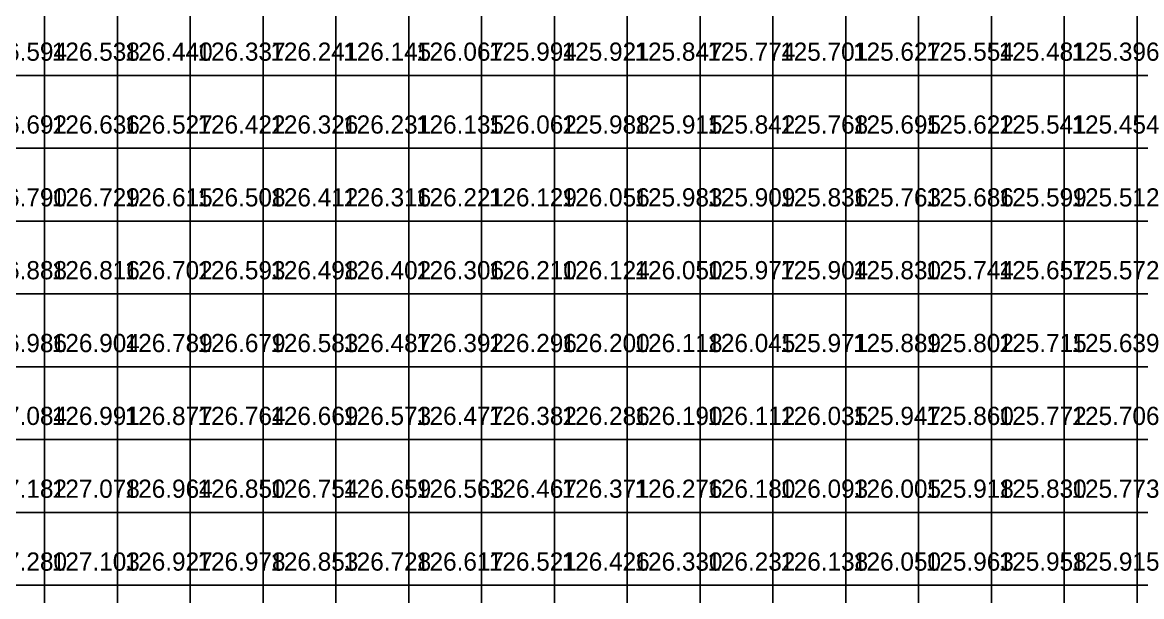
# Model space of a CAD drawing. Header units: metres. Extents: x 287857 to 287978, y 62957 to 63018.
# Drawn here: x 287932.62 to 287947.99, y 62979.67 to 62987.56 of the extents above; entities that cross this region are included whole.
import ezdxf

# ---------------------------------------------------------------- set-up
doc = ezdxf.new("R2010")
doc.units = ezdxf.units.M
for name, color, linetype, true_color in [('SURVEY-INTERP', 7, 'Continuous', 0x94a3b8), ('SURVEY-LEVEL-TXT', 7, 'Continuous', 0x4ade80), ('SURVEY-REAL', 7, 'Continuous', 0x4ade80)]:
    doc.layers.add(name, color=color, linetype=linetype, true_color=true_color)

msp = doc.modelspace()

# ---------------------------------------------------------------- linework, layer by layer
at = {"layer": 'SURVEY-INTERP'}
for points in [[(287931.925, 62986.831, 126.594), (287932.925, 62986.831, 126.594), (287932.925, 62987.831, 126.594), (287931.925, 62987.831, 126.594), (287931.925, 62986.831, 126.594)], [(287932.925, 62986.831, 126.538), (287933.925, 62986.831, 126.538), (287933.925, 62987.831, 126.538), (287932.925, 62987.831, 126.538), (287932.925, 62986.831, 126.538)], [(287933.925, 62986.831, 126.44), (287934.925, 62986.831, 126.44), (287934.925, 62987.831, 126.44), (287933.925, 62987.831, 126.44), (287933.925, 62986.831, 126.44)], [(287934.925, 62986.831, 126.337), (287935.925, 62986.831, 126.337), (287935.925, 62987.831, 126.337), (287934.925, 62987.831, 126.337), (287934.925, 62986.831, 126.337)], [(287935.925, 62986.831, 126.241), (287936.925, 62986.831, 126.241), (287936.925, 62987.831, 126.241), (287935.925, 62987.831, 126.241), (287935.925, 62986.831, 126.241)], [(287936.925, 62986.831, 126.145), (287937.925, 62986.831, 126.145), (287937.925, 62987.831, 126.145), (287936.925, 62987.831, 126.145), (287936.925, 62986.831, 126.145)], [(287937.925, 62986.831, 126.067), (287938.925, 62986.831, 126.067), (287938.925, 62987.831, 126.067), (287937.925, 62987.831, 126.067), (287937.925, 62986.831, 126.067)], [(287938.925, 62986.831, 125.994), (287939.925, 62986.831, 125.994), (287939.925, 62987.831, 125.994), (287938.925, 62987.831, 125.994), (287938.925, 62986.831, 125.994)], [(287939.925, 62986.831, 125.921), (287940.925, 62986.831, 125.921), (287940.925, 62987.831, 125.921), (287939.925, 62987.831, 125.921), (287939.925, 62986.831, 125.921)], [(287940.925, 62986.831, 125.847), (287941.925, 62986.831, 125.847), (287941.925, 62987.831, 125.847), (287940.925, 62987.831, 125.847), (287940.925, 62986.831, 125.847)], [(287941.925, 62986.831, 125.774), (287942.925, 62986.831, 125.774), (287942.925, 62987.831, 125.774), (287941.925, 62987.831, 125.774), (287941.925, 62986.831, 125.774)], [(287942.925, 62986.831, 125.701), (287943.925, 62986.831, 125.701), (287943.925, 62987.831, 125.701), (287942.925, 62987.831, 125.701), (287942.925, 62986.831, 125.701)], [(287943.925, 62986.831, 125.627), (287944.925, 62986.831, 125.627), (287944.925, 62987.831, 125.627), (287943.925, 62987.831, 125.627), (287943.925, 62986.831, 125.627)], [(287944.925, 62986.831, 125.554), (287945.925, 62986.831, 125.554), (287945.925, 62987.831, 125.554), (287944.925, 62987.831, 125.554), (287944.925, 62986.831, 125.554)], [(287945.925, 62986.831, 125.481), (287946.925, 62986.831, 125.481), (287946.925, 62987.831, 125.481), (287945.925, 62987.831, 125.481), (287945.925, 62986.831, 125.481)], [(287946.925, 62986.831, 125.396), (287947.925, 62986.831, 125.396), (287947.925, 62987.831, 125.396), (287946.925, 62987.831, 125.396), (287946.925, 62986.831, 125.396)], [(287947.925, 62986.831, 125.315), (287948.925, 62986.831, 125.315), (287948.925, 62987.831, 125.315), (287947.925, 62987.831, 125.315), (287947.925, 62986.831, 125.315)], [(287931.925, 62985.831, 126.692), (287932.925, 62985.831, 126.692), (287932.925, 62986.831, 126.692), (287931.925, 62986.831, 126.692), (287931.925, 62985.831, 126.692)], [(287932.925, 62985.831, 126.636), (287933.925, 62985.831, 126.636), (287933.925, 62986.831, 126.636), (287932.925, 62986.831, 126.636), (287932.925, 62985.831, 126.636)], [(287933.925, 62985.831, 126.527), (287934.925, 62985.831, 126.527), (287934.925, 62986.831, 126.527), (287933.925, 62986.831, 126.527), (287933.925, 62985.831, 126.527)], [(287934.925, 62985.831, 126.422), (287935.925, 62985.831, 126.422), (287935.925, 62986.831, 126.422), (287934.925, 62986.831, 126.422), (287934.925, 62985.831, 126.422)], [(287935.925, 62985.831, 126.326), (287936.925, 62985.831, 126.326), (287936.925, 62986.831, 126.326), (287935.925, 62986.831, 126.326), (287935.925, 62985.831, 126.326)], [(287936.925, 62985.831, 126.231), (287937.925, 62985.831, 126.231), (287937.925, 62986.831, 126.231), (287936.925, 62986.831, 126.231), (287936.925, 62985.831, 126.231)], [(287937.925, 62985.831, 126.135), (287938.925, 62985.831, 126.135), (287938.925, 62986.831, 126.135), (287937.925, 62986.831, 126.135), (287937.925, 62985.831, 126.135)], [(287938.925, 62985.831, 126.062), (287939.925, 62985.831, 126.062), (287939.925, 62986.831, 126.062), (287938.925, 62986.831, 126.062), (287938.925, 62985.831, 126.062)], [(287939.925, 62985.831, 125.988), (287940.925, 62985.831, 125.988), (287940.925, 62986.831, 125.988), (287939.925, 62986.831, 125.988), (287939.925, 62985.831, 125.988)], [(287940.925, 62985.831, 125.915), (287941.925, 62985.831, 125.915), (287941.925, 62986.831, 125.915), (287940.925, 62986.831, 125.915), (287940.925, 62985.831, 125.915)], [(287941.925, 62985.831, 125.842), (287942.925, 62985.831, 125.842), (287942.925, 62986.831, 125.842), (287941.925, 62986.831, 125.842), (287941.925, 62985.831, 125.842)], [(287942.925, 62985.831, 125.768), (287943.925, 62985.831, 125.768), (287943.925, 62986.831, 125.768), (287942.925, 62986.831, 125.768), (287942.925, 62985.831, 125.768)], [(287943.925, 62985.831, 125.695), (287944.925, 62985.831, 125.695), (287944.925, 62986.831, 125.695), (287943.925, 62986.831, 125.695), (287943.925, 62985.831, 125.695)], [(287944.925, 62985.831, 125.622), (287945.925, 62985.831, 125.622), (287945.925, 62986.831, 125.622), (287944.925, 62986.831, 125.622), (287944.925, 62985.831, 125.622)], [(287945.925, 62985.831, 125.541), (287946.925, 62985.831, 125.541), (287946.925, 62986.831, 125.541), (287945.925, 62986.831, 125.541), (287945.925, 62985.831, 125.541)], [(287946.925, 62985.831, 125.454), (287947.925, 62985.831, 125.454), (287947.925, 62986.831, 125.454), (287946.925, 62986.831, 125.454), (287946.925, 62985.831, 125.454)], [(287947.925, 62985.831, 125.382), (287948.925, 62985.831, 125.382), (287948.925, 62986.831, 125.382), (287947.925, 62986.831, 125.382), (287947.925, 62985.831, 125.382)], [(287931.925, 62984.831, 126.79), (287932.925, 62984.831, 126.79), (287932.925, 62985.831, 126.79), (287931.925, 62985.831, 126.79), (287931.925, 62984.831, 126.79)], [(287932.925, 62984.831, 126.729), (287933.925, 62984.831, 126.729), (287933.925, 62985.831, 126.729), (287932.925, 62985.831, 126.729), (287932.925, 62984.831, 126.729)], [(287933.925, 62984.831, 126.615), (287934.925, 62984.831, 126.615), (287934.925, 62985.831, 126.615), (287933.925, 62985.831, 126.615), (287933.925, 62984.831, 126.615)], [(287934.925, 62984.831, 126.508), (287935.925, 62984.831, 126.508), (287935.925, 62985.831, 126.508), (287934.925, 62985.831, 126.508), (287934.925, 62984.831, 126.508)], [(287935.925, 62984.831, 126.412), (287936.925, 62984.831, 126.412), (287936.925, 62985.831, 126.412), (287935.925, 62985.831, 126.412), (287935.925, 62984.831, 126.412)], [(287936.925, 62984.831, 126.316), (287937.925, 62984.831, 126.316), (287937.925, 62985.831, 126.316), (287936.925, 62985.831, 126.316), (287936.925, 62984.831, 126.316)], [(287937.925, 62984.831, 126.221), (287938.925, 62984.831, 126.221), (287938.925, 62985.831, 126.221), (287937.925, 62985.831, 126.221), (287937.925, 62984.831, 126.221)], [(287938.925, 62984.831, 126.129), (287939.925, 62984.831, 126.129), (287939.925, 62985.831, 126.129), (287938.925, 62985.831, 126.129), (287938.925, 62984.831, 126.129)], [(287939.925, 62984.831, 126.056), (287940.925, 62984.831, 126.056), (287940.925, 62985.831, 126.056), (287939.925, 62985.831, 126.056), (287939.925, 62984.831, 126.056)], [(287940.925, 62984.831, 125.983), (287941.925, 62984.831, 125.983), (287941.925, 62985.831, 125.983), (287940.925, 62985.831, 125.983), (287940.925, 62984.831, 125.983)], [(287941.925, 62984.831, 125.909), (287942.925, 62984.831, 125.909), (287942.925, 62985.831, 125.909), (287941.925, 62985.831, 125.909), (287941.925, 62984.831, 125.909)], [(287942.925, 62984.831, 125.836), (287943.925, 62984.831, 125.836), (287943.925, 62985.831, 125.836), (287942.925, 62985.831, 125.836), (287942.925, 62984.831, 125.836)], [(287943.925, 62984.831, 125.763), (287944.925, 62984.831, 125.763), (287944.925, 62985.831, 125.763), (287943.925, 62985.831, 125.763), (287943.925, 62984.831, 125.763)], [(287944.925, 62984.831, 125.686), (287945.925, 62984.831, 125.686), (287945.925, 62985.831, 125.686), (287944.925, 62985.831, 125.686), (287944.925, 62984.831, 125.686)], [(287945.925, 62984.831, 125.599), (287946.925, 62984.831, 125.599), (287946.925, 62985.831, 125.599), (287945.925, 62985.831, 125.599), (287945.925, 62984.831, 125.599)], [(287946.925, 62984.831, 125.512), (287947.925, 62984.831, 125.512), (287947.925, 62985.831, 125.512), (287946.925, 62985.831, 125.512), (287946.925, 62984.831, 125.512)], [(287947.925, 62984.831, 125.449), (287948.925, 62984.831, 125.449), (287948.925, 62985.831, 125.449), (287947.925, 62985.831, 125.449), (287947.925, 62984.831, 125.449)], [(287931.925, 62983.831, 126.888), (287932.925, 62983.831, 126.888), (287932.925, 62984.831, 126.888), (287931.925, 62984.831, 126.888), (287931.925, 62983.831, 126.888)], [(287932.925, 62983.831, 126.816), (287933.925, 62983.831, 126.816), (287933.925, 62984.831, 126.816), (287932.925, 62984.831, 126.816), (287932.925, 62983.831, 126.816)], [(287933.925, 62983.831, 126.702), (287934.925, 62983.831, 126.702), (287934.925, 62984.831, 126.702), (287933.925, 62984.831, 126.702), (287933.925, 62983.831, 126.702)], [(287934.925, 62983.831, 126.593), (287935.925, 62983.831, 126.593), (287935.925, 62984.831, 126.593), (287934.925, 62984.831, 126.593), (287934.925, 62983.831, 126.593)], [(287935.925, 62983.831, 126.498), (287936.925, 62983.831, 126.498), (287936.925, 62984.831, 126.498), (287935.925, 62984.831, 126.498), (287935.925, 62983.831, 126.498)], [(287936.925, 62983.831, 126.402), (287937.925, 62983.831, 126.402), (287937.925, 62984.831, 126.402), (287936.925, 62984.831, 126.402), (287936.925, 62983.831, 126.402)], [(287937.925, 62983.831, 126.306), (287938.925, 62983.831, 126.306), (287938.925, 62984.831, 126.306), (287937.925, 62984.831, 126.306), (287937.925, 62983.831, 126.306)], [(287938.925, 62983.831, 126.21), (287939.925, 62983.831, 126.21), (287939.925, 62984.831, 126.21), (287938.925, 62984.831, 126.21), (287938.925, 62983.831, 126.21)], [(287939.925, 62983.831, 126.124), (287940.925, 62983.831, 126.124), (287940.925, 62984.831, 126.124), (287939.925, 62984.831, 126.124), (287939.925, 62983.831, 126.124)], [(287940.925, 62983.831, 126.05), (287941.925, 62983.831, 126.05), (287941.925, 62984.831, 126.05), (287940.925, 62984.831, 126.05), (287940.925, 62983.831, 126.05)], [(287941.925, 62983.831, 125.977), (287942.925, 62983.831, 125.977), (287942.925, 62984.831, 125.977), (287941.925, 62984.831, 125.977), (287941.925, 62983.831, 125.977)], [(287942.925, 62983.831, 125.904), (287943.925, 62983.831, 125.904), (287943.925, 62984.831, 125.904), (287942.925, 62984.831, 125.904), (287942.925, 62983.831, 125.904)], [(287943.925, 62983.831, 125.83), (287944.925, 62983.831, 125.83), (287944.925, 62984.831, 125.83), (287943.925, 62984.831, 125.83), (287943.925, 62983.831, 125.83)], [(287944.925, 62983.831, 125.744), (287945.925, 62983.831, 125.744), (287945.925, 62984.831, 125.744), (287944.925, 62984.831, 125.744), (287944.925, 62983.831, 125.744)], [(287945.925, 62983.831, 125.657), (287946.925, 62983.831, 125.657), (287946.925, 62984.831, 125.657), (287945.925, 62984.831, 125.657), (287945.925, 62983.831, 125.657)], [(287946.925, 62983.831, 125.572), (287947.925, 62983.831, 125.572), (287947.925, 62984.831, 125.572), (287946.925, 62984.831, 125.572), (287946.925, 62983.831, 125.572)], [(287947.925, 62983.831, 125.516), (287948.925, 62983.831, 125.516), (287948.925, 62984.831, 125.516), (287947.925, 62984.831, 125.516), (287947.925, 62983.831, 125.516)], [(287931.925, 62982.831, 126.986), (287932.925, 62982.831, 126.986), (287932.925, 62983.831, 126.986), (287931.925, 62983.831, 126.986), (287931.925, 62982.831, 126.986)], [(287932.925, 62982.831, 126.904), (287933.925, 62982.831, 126.904), (287933.925, 62983.831, 126.904), (287932.925, 62983.831, 126.904), (287932.925, 62982.831, 126.904)], [(287933.925, 62982.831, 126.789), (287934.925, 62982.831, 126.789), (287934.925, 62983.831, 126.789), (287933.925, 62983.831, 126.789), (287933.925, 62982.831, 126.789)], [(287934.925, 62982.831, 126.679), (287935.925, 62982.831, 126.679), (287935.925, 62983.831, 126.679), (287934.925, 62983.831, 126.679), (287934.925, 62982.831, 126.679)], [(287935.925, 62982.831, 126.583), (287936.925, 62982.831, 126.583), (287936.925, 62983.831, 126.583), (287935.925, 62983.831, 126.583), (287935.925, 62982.831, 126.583)], [(287936.925, 62982.831, 126.487), (287937.925, 62982.831, 126.487), (287937.925, 62983.831, 126.487), (287936.925, 62983.831, 126.487), (287936.925, 62982.831, 126.487)], [(287937.925, 62982.831, 126.392), (287938.925, 62982.831, 126.392), (287938.925, 62983.831, 126.392), (287937.925, 62983.831, 126.392), (287937.925, 62982.831, 126.392)], [(287938.925, 62982.831, 126.296), (287939.925, 62982.831, 126.296), (287939.925, 62983.831, 126.296), (287938.925, 62983.831, 126.296), (287938.925, 62982.831, 126.296)], [(287939.925, 62982.831, 126.2), (287940.925, 62982.831, 126.2), (287940.925, 62983.831, 126.2), (287939.925, 62983.831, 126.2), (287939.925, 62982.831, 126.2)], [(287940.925, 62982.831, 126.118), (287941.925, 62982.831, 126.118), (287941.925, 62983.831, 126.118), (287940.925, 62983.831, 126.118), (287940.925, 62982.831, 126.118)], [(287941.925, 62982.831, 126.045), (287942.925, 62982.831, 126.045), (287942.925, 62983.831, 126.045), (287941.925, 62983.831, 126.045), (287941.925, 62982.831, 126.045)], [(287942.925, 62982.831, 125.971), (287943.925, 62982.831, 125.971), (287943.925, 62983.831, 125.971), (287942.925, 62983.831, 125.971), (287942.925, 62982.831, 125.971)], [(287943.925, 62982.831, 125.889), (287944.925, 62982.831, 125.889), (287944.925, 62983.831, 125.889), (287943.925, 62983.831, 125.889), (287943.925, 62982.831, 125.889)], [(287944.925, 62982.831, 125.802), (287945.925, 62982.831, 125.802), (287945.925, 62983.831, 125.802), (287944.925, 62983.831, 125.802), (287944.925, 62982.831, 125.802)], [(287945.925, 62982.831, 125.715), (287946.925, 62982.831, 125.715), (287946.925, 62983.831, 125.715), (287945.925, 62983.831, 125.715), (287945.925, 62982.831, 125.715)], [(287946.925, 62982.831, 125.639), (287947.925, 62982.831, 125.639), (287947.925, 62983.831, 125.639), (287946.925, 62983.831, 125.639), (287946.925, 62982.831, 125.639)], [(287947.925, 62982.831, 125.583), (287948.925, 62982.831, 125.583), (287948.925, 62983.831, 125.583), (287947.925, 62983.831, 125.583), (287947.925, 62982.831, 125.583)], [(287931.925, 62981.831, 127.084), (287932.925, 62981.831, 127.084), (287932.925, 62982.831, 127.084), (287931.925, 62982.831, 127.084), (287931.925, 62981.831, 127.084)], [(287932.925, 62981.831, 126.991), (287933.925, 62981.831, 126.991), (287933.925, 62982.831, 126.991), (287932.925, 62982.831, 126.991), (287932.925, 62981.831, 126.991)], [(287933.925, 62981.831, 126.877), (287934.925, 62981.831, 126.877), (287934.925, 62982.831, 126.877), (287933.925, 62982.831, 126.877), (287933.925, 62981.831, 126.877)], [(287934.925, 62981.831, 126.764), (287935.925, 62981.831, 126.764), (287935.925, 62982.831, 126.764), (287934.925, 62982.831, 126.764), (287934.925, 62981.831, 126.764)], [(287935.925, 62981.831, 126.669), (287936.925, 62981.831, 126.669), (287936.925, 62982.831, 126.669), (287935.925, 62982.831, 126.669), (287935.925, 62981.831, 126.669)], [(287936.925, 62981.831, 126.573), (287937.925, 62981.831, 126.573), (287937.925, 62982.831, 126.573), (287936.925, 62982.831, 126.573), (287936.925, 62981.831, 126.573)], [(287937.925, 62981.831, 126.477), (287938.925, 62981.831, 126.477), (287938.925, 62982.831, 126.477), (287937.925, 62982.831, 126.477), (287937.925, 62981.831, 126.477)], [(287938.925, 62981.831, 126.382), (287939.925, 62981.831, 126.382), (287939.925, 62982.831, 126.382), (287938.925, 62982.831, 126.382), (287938.925, 62981.831, 126.382)], [(287939.925, 62981.831, 126.286), (287940.925, 62981.831, 126.286), (287940.925, 62982.831, 126.286), (287939.925, 62982.831, 126.286), (287939.925, 62981.831, 126.286)], [(287940.925, 62981.831, 126.19), (287941.925, 62981.831, 126.19), (287941.925, 62982.831, 126.19), (287940.925, 62982.831, 126.19), (287940.925, 62981.831, 126.19)], [(287941.925, 62981.831, 126.112), (287942.925, 62981.831, 126.112), (287942.925, 62982.831, 126.112), (287941.925, 62982.831, 126.112), (287941.925, 62981.831, 126.112)], [(287942.925, 62981.831, 126.035), (287943.925, 62981.831, 126.035), (287943.925, 62982.831, 126.035), (287942.925, 62982.831, 126.035), (287942.925, 62981.831, 126.035)], [(287943.925, 62981.831, 125.947), (287944.925, 62981.831, 125.947), (287944.925, 62982.831, 125.947), (287943.925, 62982.831, 125.947), (287943.925, 62981.831, 125.947)], [(287944.925, 62981.831, 125.86), (287945.925, 62981.831, 125.86), (287945.925, 62982.831, 125.86), (287944.925, 62982.831, 125.86), (287944.925, 62981.831, 125.86)], [(287945.925, 62981.831, 125.772), (287946.925, 62981.831, 125.772), (287946.925, 62982.831, 125.772), (287945.925, 62982.831, 125.772), (287945.925, 62981.831, 125.772)], [(287946.925, 62981.831, 125.706), (287947.925, 62981.831, 125.706), (287947.925, 62982.831, 125.706), (287946.925, 62982.831, 125.706), (287946.925, 62981.831, 125.706)], [(287947.925, 62981.831, 125.65), (287948.925, 62981.831, 125.65), (287948.925, 62982.831, 125.65), (287947.925, 62982.831, 125.65), (287947.925, 62981.831, 125.65)], [(287931.925, 62980.831, 127.182), (287932.925, 62980.831, 127.182), (287932.925, 62981.831, 127.182), (287931.925, 62981.831, 127.182), (287931.925, 62980.831, 127.182)], [(287932.925, 62980.831, 127.078), (287933.925, 62980.831, 127.078), (287933.925, 62981.831, 127.078), (287932.925, 62981.831, 127.078), (287932.925, 62980.831, 127.078)], [(287933.925, 62980.831, 126.964), (287934.925, 62980.831, 126.964), (287934.925, 62981.831, 126.964), (287933.925, 62981.831, 126.964), (287933.925, 62980.831, 126.964)], [(287935.925, 62980.831, 126.754), (287936.925, 62980.831, 126.754), (287936.925, 62981.831, 126.754), (287935.925, 62981.831, 126.754), (287935.925, 62980.831, 126.754)], [(287936.925, 62980.831, 126.659), (287937.925, 62980.831, 126.659), (287937.925, 62981.831, 126.659), (287936.925, 62981.831, 126.659), (287936.925, 62980.831, 126.659)], [(287937.925, 62980.831, 126.563), (287938.925, 62980.831, 126.563), (287938.925, 62981.831, 126.563), (287937.925, 62981.831, 126.563), (287937.925, 62980.831, 126.563)], [(287938.925, 62980.831, 126.467), (287939.925, 62980.831, 126.467), (287939.925, 62981.831, 126.467), (287938.925, 62981.831, 126.467), (287938.925, 62980.831, 126.467)], [(287939.925, 62980.831, 126.371), (287940.925, 62980.831, 126.371), (287940.925, 62981.831, 126.371), (287939.925, 62981.831, 126.371), (287939.925, 62980.831, 126.371)], [(287940.925, 62980.831, 126.276), (287941.925, 62980.831, 126.276), (287941.925, 62981.831, 126.276), (287940.925, 62981.831, 126.276), (287940.925, 62980.831, 126.276)], [(287942.925, 62980.831, 126.093), (287943.925, 62980.831, 126.093), (287943.925, 62981.831, 126.093), (287942.925, 62981.831, 126.093), (287942.925, 62980.831, 126.093)], [(287943.925, 62980.831, 126.005), (287944.925, 62980.831, 126.005), (287944.925, 62981.831, 126.005), (287943.925, 62981.831, 126.005), (287943.925, 62980.831, 126.005)], [(287944.925, 62980.831, 125.918), (287945.925, 62980.831, 125.918), (287945.925, 62981.831, 125.918), (287944.925, 62981.831, 125.918), (287944.925, 62980.831, 125.918)], [(287946.925, 62980.831, 125.773), (287947.925, 62980.831, 125.773), (287947.925, 62981.831, 125.773), (287946.925, 62981.831, 125.773), (287946.925, 62980.831, 125.773)], [(287947.925, 62980.831, 125.717), (287948.925, 62980.831, 125.717), (287948.925, 62981.831, 125.717), (287947.925, 62981.831, 125.717), (287947.925, 62980.831, 125.717)], [(287932.925, 62979.831, 127.103), (287933.925, 62979.831, 127.103), (287933.925, 62980.831, 127.103), (287932.925, 62980.831, 127.103), (287932.925, 62979.831, 127.103)], [(287933.925, 62979.831, 126.927), (287934.925, 62979.831, 126.927), (287934.925, 62980.831, 126.927), (287933.925, 62980.831, 126.927), (287933.925, 62979.831, 126.927)], [(287934.925, 62979.831, 126.978), (287935.925, 62979.831, 126.978), (287935.925, 62980.831, 126.978), (287934.925, 62980.831, 126.978), (287934.925, 62979.831, 126.978)], [(287935.925, 62979.831, 126.853), (287936.925, 62979.831, 126.853), (287936.925, 62980.831, 126.853), (287935.925, 62980.831, 126.853), (287935.925, 62979.831, 126.853)], [(287936.925, 62979.831, 126.728), (287937.925, 62979.831, 126.728), (287937.925, 62980.831, 126.728), (287936.925, 62980.831, 126.728), (287936.925, 62979.831, 126.728)], [(287937.925, 62979.831, 126.617), (287938.925, 62979.831, 126.617), (287938.925, 62980.831, 126.617), (287937.925, 62980.831, 126.617), (287937.925, 62979.831, 126.617)], [(287938.925, 62979.831, 126.521), (287939.925, 62979.831, 126.521), (287939.925, 62980.831, 126.521), (287938.925, 62980.831, 126.521), (287938.925, 62979.831, 126.521)], [(287939.925, 62979.831, 126.426), (287940.925, 62979.831, 126.426), (287940.925, 62980.831, 126.426), (287939.925, 62980.831, 126.426), (287939.925, 62979.831, 126.426)], [(287940.925, 62979.831, 126.33), (287941.925, 62979.831, 126.33), (287941.925, 62980.831, 126.33), (287940.925, 62980.831, 126.33), (287940.925, 62979.831, 126.33)], [(287941.925, 62979.831, 126.232), (287942.925, 62979.831, 126.232), (287942.925, 62980.831, 126.232), (287941.925, 62980.831, 126.232), (287941.925, 62979.831, 126.232)], [(287942.925, 62979.831, 126.138), (287943.925, 62979.831, 126.138), (287943.925, 62980.831, 126.138), (287942.925, 62980.831, 126.138), (287942.925, 62979.831, 126.138)], [(287943.925, 62979.831, 126.05), (287944.925, 62979.831, 126.05), (287944.925, 62980.831, 126.05), (287943.925, 62980.831, 126.05), (287943.925, 62979.831, 126.05)], [(287944.925, 62979.831, 125.963), (287945.925, 62979.831, 125.963), (287945.925, 62980.831, 125.963), (287944.925, 62980.831, 125.963), (287944.925, 62979.831, 125.963)], [(287945.925, 62979.831, 125.958), (287946.925, 62979.831, 125.958), (287946.925, 62980.831, 125.958), (287945.925, 62980.831, 125.958), (287945.925, 62979.831, 125.958)], [(287946.925, 62979.831, 125.915), (287947.925, 62979.831, 125.915), (287947.925, 62980.831, 125.915), (287946.925, 62980.831, 125.915), (287946.925, 62979.831, 125.915)], [(287947.925, 62979.831, 125.834), (287948.925, 62979.831, 125.834), (287948.925, 62980.831, 125.834), (287947.925, 62980.831, 125.834), (287947.925, 62979.831, 125.834)], [(287931.925, 62978.831, 127.18), (287932.925, 62978.831, 127.18), (287932.925, 62979.831, 127.18), (287931.925, 62979.831, 127.18), (287931.925, 62978.831, 127.18)], [(287932.925, 62978.831, 127.003), (287933.925, 62978.831, 127.003), (287933.925, 62979.831, 127.003), (287932.925, 62979.831, 127.003), (287932.925, 62978.831, 127.003)], [(287933.925, 62978.831, 127.055), (287934.925, 62978.831, 127.055), (287934.925, 62979.831, 127.055), (287933.925, 62979.831, 127.055), (287933.925, 62978.831, 127.055)], [(287934.925, 62978.831, 127.107), (287935.925, 62978.831, 127.107), (287935.925, 62979.831, 127.107), (287934.925, 62979.831, 127.107), (287934.925, 62978.831, 127.107)], [(287935.925, 62978.831, 126.981), (287936.925, 62978.831, 126.981), (287936.925, 62979.831, 126.981), (287935.925, 62979.831, 126.981), (287935.925, 62978.831, 126.981)], [(287936.925, 62978.831, 126.856), (287937.925, 62978.831, 126.856), (287937.925, 62979.831, 126.856), (287936.925, 62979.831, 126.856), (287936.925, 62978.831, 126.856)], [(287937.925, 62978.831, 126.731), (287938.925, 62978.831, 126.731), (287938.925, 62979.831, 126.731), (287937.925, 62979.831, 126.731), (287937.925, 62978.831, 126.731)], [(287938.925, 62978.831, 126.605), (287939.925, 62978.831, 126.605), (287939.925, 62979.831, 126.605), (287938.925, 62979.831, 126.605), (287938.925, 62978.831, 126.605)], [(287940.925, 62978.831, 126.382), (287941.925, 62978.831, 126.382), (287941.925, 62979.831, 126.382), (287940.925, 62979.831, 126.382), (287940.925, 62978.831, 126.382)], [(287941.925, 62978.831, 126.284), (287942.925, 62978.831, 126.284), (287942.925, 62979.831, 126.284), (287941.925, 62979.831, 126.284), (287941.925, 62978.831, 126.284)], [(287942.925, 62978.831, 126.186), (287943.925, 62978.831, 126.186), (287943.925, 62979.831, 126.186), (287942.925, 62979.831, 126.186), (287942.925, 62978.831, 126.186)], [(287943.925, 62978.831, 126.095), (287944.925, 62978.831, 126.095), (287944.925, 62979.831, 126.095), (287943.925, 62979.831, 126.095), (287943.925, 62978.831, 126.095)], [(287944.925, 62978.831, 126.049), (287945.925, 62978.831, 126.049), (287945.925, 62979.831, 126.049), (287944.925, 62979.831, 126.049), (287944.925, 62978.831, 126.049)], [(287945.925, 62978.831, 126.086), (287946.925, 62978.831, 126.086), (287946.925, 62979.831, 126.086), (287945.925, 62979.831, 126.086), (287945.925, 62978.831, 126.086)], [(287946.925, 62978.831, 126.083), (287947.925, 62978.831, 126.083), (287947.925, 62979.831, 126.083), (287946.925, 62979.831, 126.083), (287946.925, 62978.831, 126.083)], [(287947.925, 62978.831, 126.001), (287948.925, 62978.831, 126.001), (287948.925, 62979.831, 126.001), (287947.925, 62979.831, 126.001), (287947.925, 62978.831, 126.001)]]:
    msp.add_polyline3d(points, dxfattribs=at)
at = {"layer": 'SURVEY-REAL'}
for points in [[(287934.925, 62980.831, 126.85), (287935.925, 62980.831, 126.85), (287935.925, 62981.831, 126.85), (287934.925, 62981.831, 126.85), (287934.925, 62980.831, 126.85)], [(287941.925, 62980.831, 126.18), (287942.925, 62980.831, 126.18), (287942.925, 62981.831, 126.18), (287941.925, 62981.831, 126.18), (287941.925, 62980.831, 126.18)], [(287945.925, 62980.831, 125.83), (287946.925, 62980.831, 125.83), (287946.925, 62981.831, 125.83), (287945.925, 62981.831, 125.83), (287945.925, 62980.831, 125.83)], [(287931.925, 62979.831, 127.28), (287932.925, 62979.831, 127.28), (287932.925, 62980.831, 127.28), (287931.925, 62980.831, 127.28), (287931.925, 62979.831, 127.28)], [(287939.925, 62978.831, 126.48), (287940.925, 62978.831, 126.48), (287940.925, 62979.831, 126.48), (287939.925, 62979.831, 126.48), (287939.925, 62978.831, 126.48)]]:
    msp.add_polyline3d(points, dxfattribs=at)

# ---------------------------------------------------------------- texts
at = {"layer": 'SURVEY-LEVEL-TXT'}
for s, p in [('126.594', (287932.025, 62987.031, 126.594)), ('126.538', (287933.025, 62987.031, 126.538)), ('126.440', (287934.025, 62987.031, 126.44)), ('126.337', (287935.025, 62987.031, 126.337)), ('126.241', (287936.025, 62987.031, 126.241)), ('126.145', (287937.025, 62987.031, 126.145)), ('126.067', (287938.025, 62987.031, 126.067)), ('125.994', (287939.025, 62987.031, 125.994)), ('125.921', (287940.025, 62987.031, 125.921)), ('125.847', (287941.025, 62987.031, 125.847)), ('125.774', (287942.025, 62987.031, 125.774)), ('125.701', (287943.025, 62987.031, 125.701)), ('125.627', (287944.025, 62987.031, 125.627)), ('125.554', (287945.025, 62987.031, 125.554)), ('125.481', (287946.025, 62987.031, 125.481)), ('125.396', (287947.025, 62987.031, 125.396)), ('126.692', (287932.025, 62986.031, 126.692)), ('126.636', (287933.025, 62986.031, 126.636)), ('126.527', (287934.025, 62986.031, 126.527)), ('126.422', (287935.025, 62986.031, 126.422)), ('126.326', (287936.025, 62986.031, 126.326)), ('126.231', (287937.025, 62986.031, 126.231)), ('126.135', (287938.025, 62986.031, 126.135)), ('126.062', (287939.025, 62986.031, 126.062)), ('125.988', (287940.025, 62986.031, 125.988)), ('125.915', (287941.025, 62986.031, 125.915)), ('125.842', (287942.025, 62986.031, 125.842)), ('125.768', (287943.025, 62986.031, 125.768)), ('125.695', (287944.025, 62986.031, 125.695)), ('125.622', (287945.025, 62986.031, 125.622)), ('125.541', (287946.025, 62986.031, 125.541)), ('125.454', (287947.025, 62986.031, 125.454)), ('126.790', (287932.025, 62985.031, 126.79)), ('126.729', (287933.025, 62985.031, 126.729)), ('126.615', (287934.025, 62985.031, 126.615)), ('126.508', (287935.025, 62985.031, 126.508)), ('126.412', (287936.025, 62985.031, 126.412)), ('126.316', (287937.025, 62985.031, 126.316)), ('126.221', (287938.025, 62985.031, 126.221)), ('126.129', (287939.025, 62985.031, 126.129)), ('126.056', (287940.025, 62985.031, 126.056)), ('125.983', (287941.025, 62985.031, 125.983)), ('125.909', (287942.025, 62985.031, 125.909)), ('125.836', (287943.025, 62985.031, 125.836)), ('125.763', (287944.025, 62985.031, 125.763)), ('125.686', (287945.025, 62985.031, 125.686)), ('125.599', (287946.025, 62985.031, 125.599)), ('125.512', (287947.025, 62985.031, 125.512)), ('126.888', (287932.025, 62984.031, 126.888)), ('126.816', (287933.025, 62984.031, 126.816)), ('126.702', (287934.025, 62984.031, 126.702)), ('126.593', (287935.025, 62984.031, 126.593)), ('126.498', (287936.025, 62984.031, 126.498)), ('126.402', (287937.025, 62984.031, 126.402)), ('126.306', (287938.025, 62984.031, 126.306)), ('126.210', (287939.025, 62984.031, 126.21)), ('126.124', (287940.025, 62984.031, 126.124)), ('126.050', (287941.025, 62984.031, 126.05)), ('125.977', (287942.025, 62984.031, 125.977)), ('125.904', (287943.025, 62984.031, 125.904)), ('125.830', (287944.025, 62984.031, 125.83)), ('125.744', (287945.025, 62984.031, 125.744)), ('125.657', (287946.025, 62984.031, 125.657)), ('125.572', (287947.025, 62984.031, 125.572)), ('126.986', (287932.025, 62983.031, 126.986)), ('126.904', (287933.025, 62983.031, 126.904)), ('126.789', (287934.025, 62983.031, 126.789)), ('126.679', (287935.025, 62983.031, 126.679)), ('126.583', (287936.025, 62983.031, 126.583)), ('126.487', (287937.025, 62983.031, 126.487)), ('126.392', (287938.025, 62983.031, 126.392)), ('126.296', (287939.025, 62983.031, 126.296)), ('126.200', (287940.025, 62983.031, 126.2)), ('126.118', (287941.025, 62983.031, 126.118)), ('126.045', (287942.025, 62983.031, 126.045)), ('125.971', (287943.025, 62983.031, 125.971)), ('125.889', (287944.025, 62983.031, 125.889)), ('125.802', (287945.025, 62983.031, 125.802)), ('125.715', (287946.025, 62983.031, 125.715)), ('125.639', (287947.025, 62983.031, 125.639)), ('127.084', (287932.025, 62982.031, 127.084)), ('126.991', (287933.025, 62982.031, 126.991)), ('126.877', (287934.025, 62982.031, 126.877)), ('126.764', (287935.025, 62982.031, 126.764)), ('126.669', (287936.025, 62982.031, 126.669)), ('126.573', (287937.025, 62982.031, 126.573)), ('126.477', (287938.025, 62982.031, 126.477)), ('126.382', (287939.025, 62982.031, 126.382)), ('126.286', (287940.025, 62982.031, 126.286)), ('126.190', (287941.025, 62982.031, 126.19)), ('126.112', (287942.025, 62982.031, 126.112)), ('126.035', (287943.025, 62982.031, 126.035)), ('125.947', (287944.025, 62982.031, 125.947)), ('125.860', (287945.025, 62982.031, 125.86)), ('125.772', (287946.025, 62982.031, 125.772)), ('125.706', (287947.025, 62982.031, 125.706)), ('127.182', (287932.025, 62981.031, 127.182)), ('127.078', (287933.025, 62981.031, 127.078)), ('126.964', (287934.025, 62981.031, 126.964)), ('126.850', (287935.025, 62981.031, 126.85)), ('126.754', (287936.025, 62981.031, 126.754)), ('126.659', (287937.025, 62981.031, 126.659)), ('126.563', (287938.025, 62981.031, 126.563)), ('126.467', (287939.025, 62981.031, 126.467)), ('126.371', (287940.025, 62981.031, 126.371)), ('126.276', (287941.025, 62981.031, 126.276)), ('126.180', (287942.025, 62981.031, 126.18)), ('126.093', (287943.025, 62981.031, 126.093)), ('126.005', (287944.025, 62981.031, 126.005)), ('125.918', (287945.025, 62981.031, 125.918)), ('125.830', (287946.025, 62981.031, 125.83)), ('125.773', (287947.025, 62981.031, 125.773)), ('127.280', (287932.025, 62980.031, 127.28)), ('127.103', (287933.025, 62980.031, 127.103)), ('126.927', (287934.025, 62980.031, 126.927)), ('126.978', (287935.025, 62980.031, 126.978)), ('126.853', (287936.025, 62980.031, 126.853)), ('126.728', (287937.025, 62980.031, 126.728)), ('126.617', (287938.025, 62980.031, 126.617)), ('126.521', (287939.025, 62980.031, 126.521)), ('126.426', (287940.025, 62980.031, 126.426)), ('126.330', (287941.025, 62980.031, 126.33)), ('126.232', (287942.025, 62980.031, 126.232)), ('126.138', (287943.025, 62980.031, 126.138)), ('126.050', (287944.025, 62980.031, 126.05)), ('125.963', (287945.025, 62980.031, 125.963)), ('125.958', (287946.025, 62980.031, 125.958)), ('125.915', (287947.025, 62980.031, 125.915))]:
    msp.add_text(s, height=0.25, dxfattribs=at).set_placement(p)

doc.saveas('drawing.dxf')
